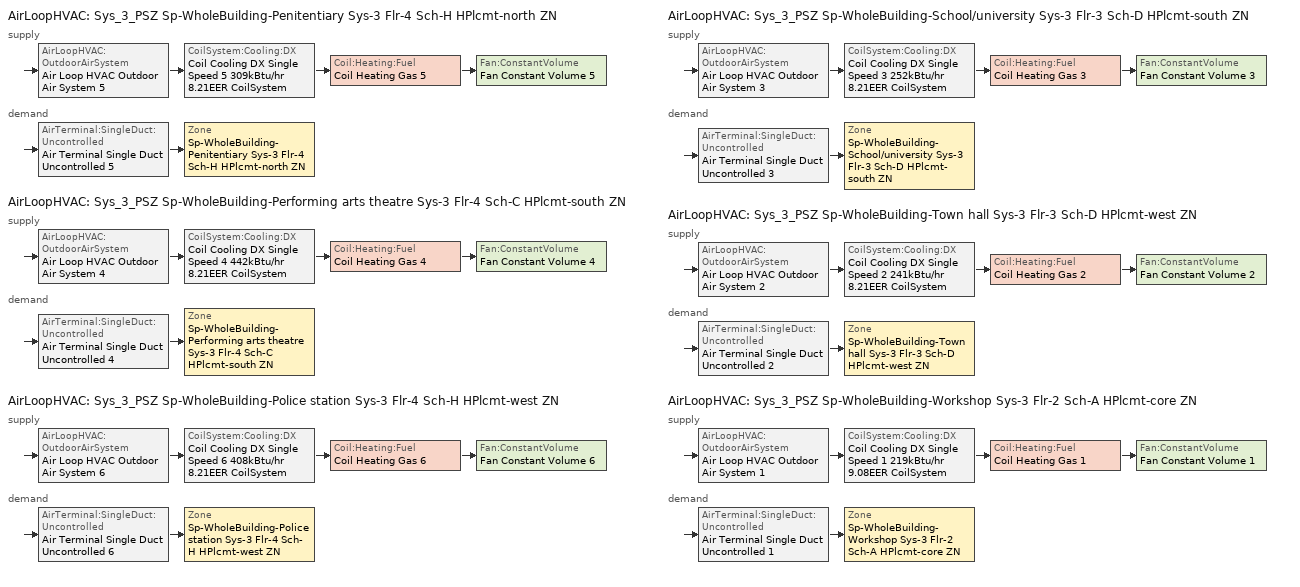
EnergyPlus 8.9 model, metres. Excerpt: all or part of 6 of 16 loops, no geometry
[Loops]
AirLoopHVAC 'Sys_3_PSZ Sp-WholeBuilding-Penitentiary Sys-3 Flr-4 Sch-H HPlcmt-north ZN'
 supply: AirLoopHVAC:OutdoorAirSystem 'Air Loop HVAC Outdoor Air System 5' > CoilSystem:Cooling:DX 'Coil Cooling DX Single Speed 5 309kBtu/hr 8.21EER CoilSystem' > Coil:Heating:Fuel 'Coil Heating Gas 5' > Fan:ConstantVolume 'Fan Constant Volume 5'
 demand: AirTerminal:SingleDuct:Uncontrolled 'Air Terminal Single Duct Uncontrolled 5' > Zone 'Sp-WholeBuilding-Penitentiary Sys-3 Flr-4 Sch-H HPlcmt-north ZN'
AirLoopHVAC 'Sys_3_PSZ Sp-WholeBuilding-Performing arts theatre Sys-3 Flr-4 Sch-C HPlcmt-south ZN'
 supply: AirLoopHVAC:OutdoorAirSystem 'Air Loop HVAC Outdoor Air System 4' > CoilSystem:Cooling:DX 'Coil Cooling DX Single Speed 4 442kBtu/hr 8.21EER CoilSystem' > Coil:Heating:Fuel 'Coil Heating Gas 4' > Fan:ConstantVolume 'Fan Constant Volume 4'
 demand: AirTerminal:SingleDuct:Uncontrolled 'Air Terminal Single Duct Uncontrolled 4' > Zone 'Sp-WholeBuilding-Performing arts theatre Sys-3 Flr-4 Sch-C HPlcmt-south ZN'
AirLoopHVAC 'Sys_3_PSZ Sp-WholeBuilding-Police station Sys-3 Flr-4 Sch-H HPlcmt-west ZN'
 supply: AirLoopHVAC:OutdoorAirSystem 'Air Loop HVAC Outdoor Air System 6' > CoilSystem:Cooling:DX 'Coil Cooling DX Single Speed 6 408kBtu/hr 8.21EER CoilSystem' > Coil:Heating:Fuel 'Coil Heating Gas 6' > Fan:ConstantVolume 'Fan Constant Volume 6'
 demand: AirTerminal:SingleDuct:Uncontrolled 'Air Terminal Single Duct Uncontrolled 6' > Zone 'Sp-WholeBuilding-Police station Sys-3 Flr-4 Sch-H HPlcmt-west ZN'
AirLoopHVAC 'Sys_3_PSZ Sp-WholeBuilding-School/university Sys-3 Flr-3 Sch-D HPlcmt-south ZN'
 supply: AirLoopHVAC:OutdoorAirSystem 'Air Loop HVAC Outdoor Air System 3' > CoilSystem:Cooling:DX 'Coil Cooling DX Single Speed 3 252kBtu/hr 8.21EER CoilSystem' > Coil:Heating:Fuel 'Coil Heating Gas 3' > Fan:ConstantVolume 'Fan Constant Volume 3'
 demand: AirTerminal:SingleDuct:Uncontrolled 'Air Terminal Single Duct Uncontrolled 3' > Zone 'Sp-WholeBuilding-School/university Sys-3 Flr-3 Sch-D HPlcmt-south ZN'
AirLoopHVAC 'Sys_3_PSZ Sp-WholeBuilding-Town hall Sys-3 Flr-3 Sch-D HPlcmt-west ZN'
 supply: AirLoopHVAC:OutdoorAirSystem 'Air Loop HVAC Outdoor Air System 2' > CoilSystem:Cooling:DX 'Coil Cooling DX Single Speed 2 241kBtu/hr 8.21EER CoilSystem' > Coil:Heating:Fuel 'Coil Heating Gas 2' > Fan:ConstantVolume 'Fan Constant Volume 2'
 demand: AirTerminal:SingleDuct:Uncontrolled 'Air Terminal Single Duct Uncontrolled 2' > Zone 'Sp-WholeBuilding-Town hall Sys-3 Flr-3 Sch-D HPlcmt-west ZN'
AirLoopHVAC 'Sys_3_PSZ Sp-WholeBuilding-Workshop Sys-3 Flr-2 Sch-A HPlcmt-core ZN'
 supply: AirLoopHVAC:OutdoorAirSystem 'Air Loop HVAC Outdoor Air System 1' > CoilSystem:Cooling:DX 'Coil Cooling DX Single Speed 1 219kBtu/hr 9.08EER CoilSystem' > Coil:Heating:Fuel 'Coil Heating Gas 1' > Fan:ConstantVolume 'Fan Constant Volume 1'
 demand: AirTerminal:SingleDuct:Uncontrolled 'Air Terminal Single Duct Uncontrolled 1' > Zone 'Sp-WholeBuilding-Workshop Sys-3 Flr-2 Sch-A HPlcmt-core ZN'
[ZoneControl:Thermostat] Control Object Type 1=ThermostatSetpoint:DualSetpoint
Name | Zone or ZoneList | Control Type Schedule | Control Name 1
Sp-WholeBuilding-Penitentiary Sys-3 Flr-4 Sch-H HPlcmt-north ZN Thermostat | Sp-WholeBuilding-Penitentiary Sys-3 Flr-4 Sch-H HPlcmt-north ZN | Sp-WholeBuilding-Penitentiary Sys-3 Flr-4 Sch-H HPlcmt-north ZN Thermostat Schedule | Penitentiary WholeBuilding Thermostat 2
Sp-WholeBuilding-Performing arts theatre Sys-3 Flr-4 Sch-C HPlcmt-south ZN Thermostat | Sp-WholeBuilding-Performing arts theatre Sys-3 Flr-4 Sch-C HPlcmt-south ZN | Sp-WholeBuilding-Performing arts theatre Sys-3 Flr-4 Sch-C HPlcmt-south ZN Thermostat Schedule | Performing arts theatre WholeBuilding Thermostat 2
Sp-WholeBuilding-Police station Sys-3 Flr-4 Sch-H HPlcmt-west ZN Thermostat | Sp-WholeBuilding-Police station Sys-3 Flr-4 Sch-H HPlcmt-west ZN | Sp-WholeBuilding-Police station Sys-3 Flr-4 Sch-H HPlcmt-west ZN Thermostat Schedule | Police station WholeBuilding Thermostat 2
Sp-WholeBuilding-School/university Sys-3 Flr-3 Sch-D HPlcmt-south ZN Thermostat | Sp-WholeBuilding-School/university Sys-3 Flr-3 Sch-D HPlcmt-south ZN | Sp-WholeBuilding-School/university Sys-3 Flr-3 Sch-D HPlcmt-south ZN Thermostat Schedule | School/university WholeBuilding Thermostat 2
Sp-WholeBuilding-Town hall Sys-3 Flr-3 Sch-D HPlcmt-west ZN Thermostat | Sp-WholeBuilding-Town hall Sys-3 Flr-3 Sch-D HPlcmt-west ZN | Sp-WholeBuilding-Town hall Sys-3 Flr-3 Sch-D HPlcmt-west ZN Thermostat Schedule | Town hall WholeBuilding Thermostat 2
Sp-WholeBuilding-Workshop Sys-3 Flr-2 Sch-A HPlcmt-core ZN Thermostat | Sp-WholeBuilding-Workshop Sys-3 Flr-2 Sch-A HPlcmt-core ZN | Sp-WholeBuilding-Workshop Sys-3 Flr-2 Sch-A HPlcmt-core ZN Thermostat Schedule | Workshop WholeBuilding Thermostat 2
[ThermostatSetpoint:DualSetpoint]
Name | Heating Setpoint Temperature Schedule | Cooling Setpoint Temperature Schedule
Penitentiary WholeBuilding Thermostat 2; Police station WholeBuilding Thermostat 2 | NECB-H-Thermostat Setpoint-Heating | NECB-H-Thermostat Setpoint-Cooling
Performing arts theatre WholeBuilding Thermostat 2 | NECB-C-Thermostat Setpoint-Heating | NECB-C-Thermostat Setpoint-Cooling
School/university WholeBuilding Thermostat 2; Town hall WholeBuilding Thermostat 2 | NECB-D-Thermostat Setpoint-Heating | NECB-D-Thermostat Setpoint-Cooling
Workshop WholeBuilding Thermostat 2 | NECB-A-Thermostat Setpoint-Heating | NECB-A-Thermostat Setpoint-Cooling
[Zone equipment]
Sp-WholeBuilding-Penitentiary Sys-3 Flr-4 Sch-H HPlcmt-north ZN: Air Terminal Single Duct Uncontrolled 5, Zone HVAC Baseboard Convective Water 5
Sp-WholeBuilding-Performing arts theatre Sys-3 Flr-4 Sch-C HPlcmt-south ZN: Air Terminal Single Duct Uncontrolled 4, Zone HVAC Baseboard Convective Water 4
Sp-WholeBuilding-Police station Sys-3 Flr-4 Sch-H HPlcmt-west ZN: Air Terminal Single Duct Uncontrolled 6, Zone HVAC Baseboard Convective Water 6
Sp-WholeBuilding-School/university Sys-3 Flr-3 Sch-D HPlcmt-south ZN: Air Terminal Single Duct Uncontrolled 3, Zone HVAC Baseboard Convective Water 3
Sp-WholeBuilding-Town hall Sys-3 Flr-3 Sch-D HPlcmt-west ZN: Air Terminal Single Duct Uncontrolled 2, Zone HVAC Baseboard Convective Water 2
Sp-WholeBuilding-Workshop Sys-3 Flr-2 Sch-A HPlcmt-core ZN: Air Terminal Single Duct Uncontrolled 1, Zone HVAC Baseboard Convective Water 1
[Sizing:Zone] Zone Cooling Design Supply Air Temperature Input Method=SupplyAirTemperature; Zone Cooling Design Supply Air Temperature {C}=13; Zone Cooling Design Supply Air Temperature Difference {deltaC}=11.11; Zone Heating Design Supply Air Temperature Input Method=SupplyAirTemperature; Zone Heating Design Supply Air Temperature {C}=43; Zone Heating Design Supply Air Temperature Difference {deltaC}=11.11; Zone Cooling Design Supply Air Humidity Ratio {kgWater/kgDryAir}=0.0085; Zone Heating Design Supply Air Humidity Ratio {kgWater/kgDryAir}=0.008; Zone Heating Sizing Factor=1.3; Zone Cooling Sizing Factor=1.1; Cooling Design Air Flow Method=DesignDay; Cooling Design Air Flow Rate {m3/s}=0; Cooling Minimum Air Flow per Zone Floor Area {m3/s-m2}=0.000762; Cooling Minimum Air Flow {m3/s}=0; Cooling Minimum Air Flow Fraction=0; Heating Design Air Flow Method=DesignDay; Heating Design Air Flow Rate {m3/s}=0; Heating Maximum Air Flow per Zone Floor Area {m3/s-m2}=0.002032; Heating Maximum Air Flow {m3/s}=0.141576; Heating Maximum Air Flow Fraction=0.3; Account for Dedicated Outdoor Air System=No
Name | Design Specification Outdoor Air Object | Design Specification Zone Air Distribution Object
Sp-WholeBuilding-Penitentiary Sys-3 Flr-4 Sch-H HPlcmt-north ZN | Penitentiary WholeBuilding Ventilation | Sp-WholeBuilding-Penitentiary Sys-3 Flr-4 Sch-H HPlcmt-north ZN Design Spec Zone Air Dist
Sp-WholeBuilding-Performing arts theatre Sys-3 Flr-4 Sch-C HPlcmt-south ZN | Performing arts theatre WholeBuilding Ventilation | Sp-WholeBuilding-Performing arts theatre Sys-3 Flr-4 Sch-C HPlcmt-south ZN Design Spec Zone Air Dist
Sp-WholeBuilding-Police station Sys-3 Flr-4 Sch-H HPlcmt-west ZN | Police station WholeBuilding Ventilation | Sp-WholeBuilding-Police station Sys-3 Flr-4 Sch-H HPlcmt-west ZN Design Spec Zone Air Dist
Sp-WholeBuilding-School/university Sys-3 Flr-3 Sch-D HPlcmt-south ZN | School/university WholeBuilding Ventilation | Sp-WholeBuilding-School/university Sys-3 Flr-3 Sch-D HPlcmt-south ZN Design Spec Zone Air Dist
Sp-WholeBuilding-Town hall Sys-3 Flr-3 Sch-D HPlcmt-west ZN | Town hall WholeBuilding Ventilation | Sp-WholeBuilding-Town hall Sys-3 Flr-3 Sch-D HPlcmt-west ZN Design Spec Zone Air Dist
Sp-WholeBuilding-Workshop Sys-3 Flr-2 Sch-A HPlcmt-core ZN | Workshop WholeBuilding Ventilation | Sp-WholeBuilding-Workshop Sys-3 Flr-2 Sch-A HPlcmt-core ZN Design Spec Zone Air Dist
[DesignSpecification:ZoneAirDistribution] Zone Air Distribution Effectiveness in Cooling Mode=1; Zone Air Distribution Effectiveness in Heating Mode=1
Sp-WholeBuilding-Penitentiary Sys-3 Flr-4 Sch-H HPlcmt-north ZN Design Spec Zone Air Dist; Sp-WholeBuilding-Performing arts theatre Sys-3 Flr-4 Sch-C HPlcmt-south ZN Design Spec Zone Air Dist; Sp-WholeBuilding-Police station Sys-3 Flr-4 Sch-H HPlcmt-west ZN Design Spec Zone Air Dist; Sp-WholeBuilding-School/university Sys-3 Flr-3 Sch-D HPlcmt-south ZN Design Spec Zone Air Dist; Sp-WholeBuilding-Town hall Sys-3 Flr-3 Sch-D HPlcmt-west ZN Design Spec Zone Air Dist; Sp-WholeBuilding-Workshop Sys-3 Flr-2 Sch-A HPlcmt-core ZN Design Spec Zone Air Dist
[Controller:MechanicalVentilation] Demand Controlled Ventilation=No; System Outdoor Air Method=ZoneSum
Name | Availability Schedule | Zone Name 1 | Design Specification Outdoor Air Object Name 1 | Design Specification Zone Air Distribution Object Name 1
Controller Mechanical Ventilation 5 | Sys_3_PSZ Sp-WholeBuilding-Penitentiary Sys-3 Flr-4 Sch-H HPlcmt-north ZN Occ Sch | Sp-WholeBuilding-Penitentiary Sys-3 Flr-4 Sch-H HPlcmt-north ZN | Penitentiary WholeBuilding Ventilation | Sp-WholeBuilding-Penitentiary Sys-3 Flr-4 Sch-H HPlcmt-north ZN Design Spec Zone Air Dist
Controller Mechanical Ventilation 4 | Sys_3_PSZ Sp-WholeBuilding-Performing arts theatre Sys-3 Flr-4 Sch-C HPlcmt-south ZN Occ Sch | Sp-WholeBuilding-Performing arts theatre Sys-3 Flr-4 Sch-C HPlcmt-south ZN | Performing arts theatre WholeBuilding Ventilation | Sp-WholeBuilding-Performing arts theatre Sys-3 Flr-4 Sch-C HPlcmt-south ZN Design Spec Zone Air Dist
Controller Mechanical Ventilation 6 | Sys_3_PSZ Sp-WholeBuilding-Police station Sys-3 Flr-4 Sch-H HPlcmt-west ZN Occ Sch | Sp-WholeBuilding-Police station Sys-3 Flr-4 Sch-H HPlcmt-west ZN | Police station WholeBuilding Ventilation | Sp-WholeBuilding-Police station Sys-3 Flr-4 Sch-H HPlcmt-west ZN Design Spec Zone Air Dist
Controller Mechanical Ventilation 3 | Sys_3_PSZ Sp-WholeBuilding-School/university Sys-3 Flr-3 Sch-D HPlcmt-south ZN Occ Sch | Sp-WholeBuilding-School/university Sys-3 Flr-3 Sch-D HPlcmt-south ZN | School/university WholeBuilding Ventilation | Sp-WholeBuilding-School/university Sys-3 Flr-3 Sch-D HPlcmt-south ZN Design Spec Zone Air Dist
Controller Mechanical Ventilation 2 | Sys_3_PSZ Sp-WholeBuilding-Town hall Sys-3 Flr-3 Sch-D HPlcmt-west ZN Occ Sch | Sp-WholeBuilding-Town hall Sys-3 Flr-3 Sch-D HPlcmt-west ZN | Town hall WholeBuilding Ventilation | Sp-WholeBuilding-Town hall Sys-3 Flr-3 Sch-D HPlcmt-west ZN Design Spec Zone Air Dist
Controller Mechanical Ventilation 1 | Sys_3_PSZ Sp-WholeBuilding-Workshop Sys-3 Flr-2 Sch-A HPlcmt-core ZN Occ Sch | Sp-WholeBuilding-Workshop Sys-3 Flr-2 Sch-A HPlcmt-core ZN | Workshop WholeBuilding Ventilation | Sp-WholeBuilding-Workshop Sys-3 Flr-2 Sch-A HPlcmt-core ZN Design Spec Zone Air Dist
[DesignSpecification:OutdoorAir] Outdoor Air Method=Sum; Outdoor Air Flow per Person {m3/s-person}=0; Outdoor Air Flow per Zone {m3/s}=0; Outdoor Air Flow Air Changes per Hour {1/hr}=0
Name | Outdoor Air Flow per Zone Floor Area {m3/s-m2}
Penitentiary WholeBuilding Ventilation | 0.000381
Performing arts theatre WholeBuilding Ventilation | 0.00059944
Police station WholeBuilding Ventilation; Town hall WholeBuilding Ventilation | 0.00040132
School/university WholeBuilding Ventilation | 0.00074676
Workshop WholeBuilding Ventilation | 0.00107188
[AirTerminal:SingleDuct:Uncontrolled] Availability Schedule=Always On Discrete; Maximum Air Flow Rate {m3/s}=AutoSize
Air Terminal Single Duct Uncontrolled 5; Air Terminal Single Duct Uncontrolled 4; Air Terminal Single Duct Uncontrolled 6; Air Terminal Single Duct Uncontrolled 3; Air Terminal Single Duct Uncontrolled 2; Air Terminal Single Duct Uncontrolled 1
[AirLoopHVAC] Design Supply Air Flow Rate {m3/s}=AutoSize
Sys_3_PSZ Sp-WholeBuilding-Penitentiary Sys-3 Flr-4 Sch-H HPlcmt-north ZN; Sys_3_PSZ Sp-WholeBuilding-Performing arts theatre Sys-3 Flr-4 Sch-C HPlcmt-south ZN; Sys_3_PSZ Sp-WholeBuilding-Police station Sys-3 Flr-4 Sch-H HPlcmt-west ZN; Sys_3_PSZ Sp-WholeBuilding-School/university Sys-3 Flr-3 Sch-D HPlcmt-south ZN; Sys_3_PSZ Sp-WholeBuilding-Town hall Sys-3 Flr-3 Sch-D HPlcmt-west ZN; Sys_3_PSZ Sp-WholeBuilding-Workshop Sys-3 Flr-2 Sch-A HPlcmt-core ZN
[Sizing:System] Type of Load to Size On=Sensible; Design Outdoor Air Flow Rate {m3/s}=Autosize; Central Heating Maximum System Air Flow Ratio=1; Preheat Design Temperature {C}=7; Preheat Design Humidity Ratio {kgWater/kgDryAir}=0.008; Precool Design Temperature {C}=13; Precool Design Humidity Ratio {kgWater/kgDryAir}=0.008; Central Cooling Design Supply Air Temperature {C}=13; Central Heating Design Supply Air Temperature {C}=43; Type of Zone Sum to Use=NonCoincident; 100% Outdoor Air in Cooling=No; 100% Outdoor Air in Heating=No; Central Cooling Design Supply Air Humidity Ratio {kgWater/kgDryAir}=0.0085; Central Heating Design Supply Air Humidity Ratio {kgWater/kgDryAir}=0.008; Cooling Supply Air Flow Rate Method=DesignDay; Cooling Supply Air Flow Rate {m3/s}=0; Cooling Supply Air Flow Rate Per Floor Area {m3/s-m2}=0.00996765; Cooling Fraction of Autosized Cooling Supply Air Flow Rate=1; Cooling Supply Air Flow Rate Per Unit Cooling Capacity {m3/s-W}=3.94755e-05; Heating Supply Air Flow Rate Method=DesignDay; Heating Supply Air Flow Rate {m3/s}=0; Heating Supply Air Flow Rate Per Floor Area {m3/s-m2}=0.00996765; Heating Fraction of Autosized Heating Supply Air Flow Rate=1; Heating Fraction of Autosized Cooling Supply Air Flow Rate=1; Heating Supply Air Flow Rate Per Unit Heating Capacity {m3/s-W}=3.15882e-05; System Outdoor Air Method=ZoneSum; Zone Maximum Outdoor Air Fraction=1; Cooling Design Capacity Method=CoolingDesignCapacity; Cooling Design Capacity {W}=Autosize; Cooling Design Capacity Per Floor Area {W/m2}=234.7; Fraction of Autosized Cooling Design Capacity=1; Heating Design Capacity Method=HeatingDesignCapacity; Heating Design Capacity {W}=Autosize; Heating Design Capacity Per Floor Area {W/m2}=157; Fraction of Autosized Heating Design Capacity=1; Central Cooling Capacity Control Method=OnOff
Sys_3_PSZ Sp-WholeBuilding-Penitentiary Sys-3 Flr-4 Sch-H HPlcmt-north ZN; Sys_3_PSZ Sp-WholeBuilding-Performing arts theatre Sys-3 Flr-4 Sch-C HPlcmt-south ZN; Sys_3_PSZ Sp-WholeBuilding-Police station Sys-3 Flr-4 Sch-H HPlcmt-west ZN; Sys_3_PSZ Sp-WholeBuilding-School/university Sys-3 Flr-3 Sch-D HPlcmt-south ZN; Sys_3_PSZ Sp-WholeBuilding-Town hall Sys-3 Flr-3 Sch-D HPlcmt-west ZN; Sys_3_PSZ Sp-WholeBuilding-Workshop Sys-3 Flr-2 Sch-A HPlcmt-core ZN
[Controller:OutdoorAir] Minimum Outdoor Air Flow Rate {m3/s}=Autosize; Maximum Outdoor Air Flow Rate {m3/s}=Autosize; Economizer Control Type=DifferentialEnthalpy; Economizer Control Action Type=ModulateFlow; Lockout Type=NoLockout; Minimum Limit Type=FixedMinimum; High Humidity Control=No; Control High Indoor Humidity Based on Outdoor Humidity Ratio=Yes
Name | Minimum Outdoor Air Schedule | Mechanical Ventilation Controller | Heat Recovery Bypass Control Type
Controller Outdoor Air 5 | Sys_3_PSZ Sp-WholeBuilding-Penitentiary Sys-3 Flr-4 Sch-H HPlcmt-north ZN Occ Sch | Controller Mechanical Ventilation 5 | BypassWhenWithinEconomizerLimits
Controller Outdoor Air 4 | Sys_3_PSZ Sp-WholeBuilding-Performing arts theatre Sys-3 Flr-4 Sch-C HPlcmt-south ZN Occ Sch | Controller Mechanical Ventilation 4 | BypassWhenWithinEconomizerLimits
Controller Outdoor Air 6 | Sys_3_PSZ Sp-WholeBuilding-Police station Sys-3 Flr-4 Sch-H HPlcmt-west ZN Occ Sch | Controller Mechanical Ventilation 6 | BypassWhenWithinEconomizerLimits
Controller Outdoor Air 3 | Sys_3_PSZ Sp-WholeBuilding-School/university Sys-3 Flr-3 Sch-D HPlcmt-south ZN Occ Sch | Controller Mechanical Ventilation 3 | BypassWhenWithinEconomizerLimits
Controller Outdoor Air 2 | Sys_3_PSZ Sp-WholeBuilding-Town hall Sys-3 Flr-3 Sch-D HPlcmt-west ZN Occ Sch | Controller Mechanical Ventilation 2 | BypassWhenWithinEconomizerLimits
Controller Outdoor Air 1 | Sys_3_PSZ Sp-WholeBuilding-Workshop Sys-3 Flr-2 Sch-A HPlcmt-core ZN Occ Sch | Controller Mechanical Ventilation 1 | BypassWhenOAFlowGreaterThanMinimum
[SetpointManager:MixedAir] Control Variable=Temperature
Node 94 OS Default SPM; Node 93 OS Default SPM; Node 92 OS Default SPM; Node 81 OS Default SPM; Node 80 OS Default SPM; Node 79 OS Default SPM; Node 107 OS Default SPM; Node 106 OS Default SPM; Node 105 OS Default SPM; Node 68 OS Default SPM; Node 67 OS Default SPM; Node 66 OS Default SPM; Node 55 OS Default SPM; Node 54 OS Default SPM; Node 53 OS Default SPM; Node 43 OS Default SPM; Node 42 OS Default SPM; Node 41 OS Default SPM
[CoilSystem:Cooling:DX] Availability Schedule=Always On Discrete
Name | Cooling Coil
Coil Cooling DX Single Speed 5 309kBtu/hr 8.21EER CoilSystem | Coil Cooling DX Single Speed 5 309kBtu/hr 8.21EER
Coil Cooling DX Single Speed 4 442kBtu/hr 8.21EER CoilSystem | Coil Cooling DX Single Speed 4 442kBtu/hr 8.21EER
Coil Cooling DX Single Speed 6 408kBtu/hr 8.21EER CoilSystem | Coil Cooling DX Single Speed 6 408kBtu/hr 8.21EER
Coil Cooling DX Single Speed 3 252kBtu/hr 8.21EER CoilSystem | Coil Cooling DX Single Speed 3 252kBtu/hr 8.21EER
Coil Cooling DX Single Speed 2 241kBtu/hr 8.21EER CoilSystem | Coil Cooling DX Single Speed 2 241kBtu/hr 8.21EER
Coil Cooling DX Single Speed 1 219kBtu/hr 9.08EER CoilSystem | Coil Cooling DX Single Speed 1 219kBtu/hr 9.08EER
[Coil:Cooling:DX:SingleSpeed] Availability Schedule=Always On Discrete; Gross Rated Total Cooling Capacity {W}=Autosize; Gross Rated Sensible Heat Ratio=Autosize; Rated Air Flow Rate {m3/s}=Autosize; Rated Evaporator Fan Power Per Volume Flow Rate {W/(m3/s)}=773.3; Total Cooling Capacity Function of Temperature Curve=DXCOOL-NECB2011-REF-CAPFT; Total Cooling Capacity Function of Flow Fraction Curve=DXCOOL-NECB2011-REF-CAPFFLOW; Energy Input Ratio Function of Temperature Curve=DXCOOL-NECB2011-REF-COOLEIRFT; Energy Input Ratio Function of Flow Fraction Curve=DXCOOL-NECB2011-REF-COOLEIRFFLOW; Part Load Fraction Correlation Curve=DXCOOL-NECB2011-REF-COOLPLFFPLR; Condenser Type=AirCooled; Evaporative Condenser Effectiveness=0; Evaporative Condenser Air Flow Rate {m3/s}=Autosize; Evaporative Condenser Pump Rated Power Consumption {W}=Autosize; Crankcase Heater Capacity {W}=0; Maximum Outdoor Dry-Bulb Temperature for Crankcase Heater Operation {C}=0; Basin Heater Capacity {W/K}=0; Basin Heater Setpoint Temperature {C}=10
Name | Gross Rated Cooling COP {W/W}
Coil Cooling DX Single Speed 5 309kBtu/hr 8.21EER | 2.97398
Coil Cooling DX Single Speed 4 442kBtu/hr 8.21EER | 3.05959
Coil Cooling DX Single Speed 6 408kBtu/hr 8.21EER | 3.03759
Coil Cooling DX Single Speed 3 252kBtu/hr 8.21EER | 2.93732
Coil Cooling DX Single Speed 2 241kBtu/hr 8.21EER | 2.93041
Coil Cooling DX Single Speed 1 219kBtu/hr 9.08EER | 3.22485
[Coil:Heating:Fuel] Availability Schedule=Always On Discrete; Fuel Type=NaturalGas; Burner Efficiency=0.81; Nominal Capacity {W}=AutoSize; Parasitic Electric Load {W}=0; Part Load Fraction Correlation Curve=FURNACE-EFFPLR-NECB2011; Parasitic Fuel Load {W}=0
Coil Heating Gas 5; Coil Heating Gas 4; Coil Heating Gas 6; Coil Heating Gas 3; Coil Heating Gas 2; Coil Heating Gas 1
[Fan:ConstantVolume] Fan Total Efficiency=0.39975; Pressure Rise {Pa}=640; Maximum Flow Rate {m3/s}=AutoSize; Motor Efficiency=0.615; Motor In Airstream Fraction=1
Name | Availability Schedule
Fan Constant Volume 5 | Sys_3_PSZ Sp-WholeBuilding-Penitentiary Sys-3 Flr-4 Sch-H HPlcmt-north ZN Occ Sch
Fan Constant Volume 4 | Sys_3_PSZ Sp-WholeBuilding-Performing arts theatre Sys-3 Flr-4 Sch-C HPlcmt-south ZN Occ Sch
Fan Constant Volume 6 | Sys_3_PSZ Sp-WholeBuilding-Police station Sys-3 Flr-4 Sch-H HPlcmt-west ZN Occ Sch
Fan Constant Volume 3 | Sys_3_PSZ Sp-WholeBuilding-School/university Sys-3 Flr-3 Sch-D HPlcmt-south ZN Occ Sch
Fan Constant Volume 2 | Sys_3_PSZ Sp-WholeBuilding-Town hall Sys-3 Flr-3 Sch-D HPlcmt-west ZN Occ Sch
Fan Constant Volume 1 | Sys_3_PSZ Sp-WholeBuilding-Workshop Sys-3 Flr-2 Sch-A HPlcmt-core ZN Occ Sch
[SetpointManager:SingleZone:Reheat] Control Variable=Temperature; Minimum Supply Air Temperature {C}=13; Maximum Supply Air Temperature {C}=43
Name | Control Zone
Setpoint Manager Single Zone Reheat 5 | Sp-WholeBuilding-Penitentiary Sys-3 Flr-4 Sch-H HPlcmt-north ZN
Setpoint Manager Single Zone Reheat 4 | Sp-WholeBuilding-Performing arts theatre Sys-3 Flr-4 Sch-C HPlcmt-south ZN
Setpoint Manager Single Zone Reheat 6 | Sp-WholeBuilding-Police station Sys-3 Flr-4 Sch-H HPlcmt-west ZN
Setpoint Manager Single Zone Reheat 3 | Sp-WholeBuilding-School/university Sys-3 Flr-3 Sch-D HPlcmt-south ZN
Setpoint Manager Single Zone Reheat 2 | Sp-WholeBuilding-Town hall Sys-3 Flr-3 Sch-D HPlcmt-west ZN
Setpoint Manager Single Zone Reheat 1 | Sp-WholeBuilding-Workshop Sys-3 Flr-2 Sch-A HPlcmt-core ZN
[HeatExchanger:AirToAir:SensibleAndLatent]
Sys_3_PSZ Sp-WholeBuilding-Workshop Sys-3 Flr-2 Sch-A HPlcmt-core ZN ERV: Availability Schedule=Always On Discrete; Nominal Supply Air Flow Rate {m3/s}=Autosize; Sensible Effectiveness at 100% Heating Air Flow=0.5; Latent Effectiveness at 100% Heating Air Flow=0.5; Sensible Effectiveness at 75% Heating Air Flow=0.5; Latent Effectiveness at 75% Heating Air Flow=0.5; Sensible Effectiveness at 100% Cooling Air Flow=0.5; Latent Effectiveness at 100% Cooling Air Flow=0.5; Sensible Effectiveness at 75% Cooling Air Flow=0.5; Latent Effectiveness at 75% Cooling Air Flow=0.5; Nominal Electric Power {W}=1972.68; Supply Air Outlet Temperature Control=Yes; Heat Exchanger Type=Rotary; Frost Control Type=ExhaustOnly; Threshold Temperature {C}=-23.3; Initial Defrost Time Fraction=0.167; Rate of Defrost Time Fraction Increase {1/K}=1.44; Economizer Lockout=Yes
[SetpointManager:OutdoorAirPretreat]
Setpoint Manager Outdoor Air Pretreat 1: Control Variable=Temperature; Minimum Setpoint Temperature {C}=-99; Maximum Setpoint Temperature {C}=99; Minimum Setpoint Humidity Ratio {kgWater/kgDryAir}=1e-05; Maximum Setpoint Humidity Ratio {kgWater/kgDryAir}=1
[Schedule:Compact]
Sp-WholeBuilding-Penitentiary Sys-3 Flr-4 Sch-H HPlcmt-north ZN Thermostat Schedule; Sp-WholeBuilding-Performing arts theatre Sys-3 Flr-4 Sch-C HPlcmt-south ZN Thermostat Schedule; Sp-WholeBuilding-Police station Sys-3 Flr-4 Sch-H HPlcmt-west ZN Thermostat Schedule; Sp-WholeBuilding-School/university Sys-3 Flr-3 Sch-D HPlcmt-south ZN Thermostat Schedule; Sp-WholeBuilding-Town hall Sys-3 Flr-3 Sch-D HPlcmt-west ZN Thermostat Schedule; Sp-WholeBuilding-Workshop Sys-3 Flr-2 Sch-A HPlcmt-core ZN Thermostat Schedule: Through: 12/31, For: AllDays, Until: 24:00, 4
[Schedule:Day:Interval]
NECB-A-Thermostat Setpoint-Heating Sun|Hol Day; NECB-A-Thermostat Setpoint-Heating Sat Day; NECB-D-Thermostat Setpoint-Heating Sun|Hol Day; NECB-D-Thermostat Setpoint-Heating Sat Day: No, 24:00, 18
NECB-A-Thermostat Setpoint-Heating Default|Wkdy Day; NECB-A-Thermostat Setpoint-Heating Default: No, 06:00, 18, 07:00, 20, 21:00, 22, 24:00, 18
NECB-A-Thermostat Setpoint-Cooling Sun|Hol Day; NECB-A-Thermostat Setpoint-Cooling Sat Day; NECB-D-Thermostat Setpoint-Cooling Sun|Hol Day; NECB-D-Thermostat Setpoint-Cooling Sat Day: No, 24:00, 35
NECB-A-Thermostat Setpoint-Cooling Default|Wkdy Day; NECB-A-Thermostat Setpoint-Cooling Default: No, 06:00, 35, 21:00, 24, 24:00, 35
NECB-C-Thermostat Setpoint-Heating Sun|Hol Day: No, 09:00, 18, 10:00, 20, 19:00, 22, 24:00, 18
NECB-C-Thermostat Setpoint-Heating Default|Wkdy Day; NECB-C-Thermostat Setpoint-Heating Sat Day; NECB-C-Thermostat Setpoint-Heating Default: No, 07:00, 18, 08:00, 20, 21:00, 22, 24:00, 18
NECB-C-Thermostat Setpoint-Cooling Sun|Hol Day: No, 07:00, 35, 19:00, 24, 24:00, 35
NECB-C-Thermostat Setpoint-Cooling Default|Wkdy Day; NECB-C-Thermostat Setpoint-Cooling Sat Day; NECB-C-Thermostat Setpoint-Cooling Default: No, 07:00, 35, 21:00, 24, 24:00, 35
NECB-D-Thermostat Setpoint-Heating Default|Wkdy Day; NECB-D-Thermostat Setpoint-Heating Default: No, 07:00, 18, 08:00, 20, 23:00, 22, 24:00, 18
NECB-D-Thermostat Setpoint-Cooling Default|Wkdy Day; NECB-D-Thermostat Setpoint-Cooling Default: No, 07:00, 35, 23:00, 24, 24:00, 35
NECB-H-Thermostat Setpoint-Heating Sun|Hol Day; NECB-H-Thermostat Setpoint-Heating Default|Wkdy Day; NECB-H-Thermostat Setpoint-Heating Sat Day; NECB-H-Thermostat Setpoint-Heating Default: No, 01:00, 22, 07:00, 18, 08:00, 20, 24:00, 22
NECB-H-Thermostat Setpoint-Cooling Sun|Hol Day; NECB-H-Thermostat Setpoint-Cooling Default|Wkdy Day; NECB-H-Thermostat Setpoint-Cooling Sat Day; NECB-H-Thermostat Setpoint-Cooling Default: No, 24:00, 24
Sys_3_PSZ Sp-WholeBuilding-Penitentiary Sys-3 Flr-4 Sch-H HPlcmt-north ZN Occ Sch Sunday; Sys_3_PSZ Sp-WholeBuilding-Penitentiary Sys-3 Flr-4 Sch-H HPlcmt-north ZN Occ Sch Monday; Sys_3_PSZ Sp-WholeBuilding-Penitentiary Sys-3 Flr-4 Sch-H HPlcmt-north ZN Occ Sch Tuesday; Sys_3_PSZ Sp-WholeBuilding-Penitentiary Sys-3 Flr-4 Sch-H HPlcmt-north ZN Occ Sch Wednesday; Sys_3_PSZ Sp-WholeBuilding-Penitentiary Sys-3 Flr-4 Sch-H HPlcmt-north ZN Occ Sch Thursday; Sys_3_PSZ Sp-WholeBuilding-Penitentiary Sys-3 Flr-4 Sch-H HPlcmt-north ZN Occ Sch Friday; Sys_3_PSZ Sp-WholeBuilding-Penitentiary Sys-3 Flr-4 Sch-H HPlcmt-north ZN Occ Sch Saturday; Sys_3_PSZ Sp-WholeBuilding-Penitentiary Sys-3 Flr-4 Sch-H HPlcmt-north ZN Occ Sch Default; Sys_3_PSZ Sp-WholeBuilding-Penitentiary Sys-3 Flr-4 Sch-H HPlcmt-north ZN Occ Sch Summer Design Day; Sys_3_PSZ Sp-WholeBuilding-Penitentiary Sys-3 Flr-4 Sch-H HPlcmt-north ZN Occ Sch Winter Design Day; Sys_3_PSZ Sp-WholeBuilding-Performing arts theatre Sys-3 Flr-4 Sch-C HPlcmt-south ZN Occ Sch Default; Sys_3_PSZ Sp-WholeBuilding-Performing arts theatre Sys-3 Flr-4 Sch-C HPlcmt-south ZN Occ Sch Summer Design Day; Sys_3_PSZ Sp-WholeBuilding-Performing arts theatre Sys-3 Flr-4 Sch-C HPlcmt-south ZN Occ Sch Winter Design Day; Sys_3_PSZ Sp-WholeBuilding-Police station Sys-3 Flr-4 Sch-H HPlcmt-west ZN Occ Sch Sunday; Sys_3_PSZ Sp-WholeBuilding-Police station Sys-3 Flr-4 Sch-H HPlcmt-west ZN Occ Sch Monday; Sys_3_PSZ Sp-WholeBuilding-Police station Sys-3 Flr-4 Sch-H HPlcmt-west ZN Occ Sch Tuesday; Sys_3_PSZ Sp-WholeBuilding-Police station Sys-3 Flr-4 Sch-H HPlcmt-west ZN Occ Sch Wednesday; Sys_3_PSZ Sp-WholeBuilding-Police station Sys-3 Flr-4 Sch-H HPlcmt-west ZN Occ Sch Thursday; Sys_3_PSZ Sp-WholeBuilding-Police station Sys-3 Flr-4 Sch-H HPlcmt-west ZN Occ Sch Friday; Sys_3_PSZ Sp-WholeBuilding-Police station Sys-3 Flr-4 Sch-H HPlcmt-west ZN Occ Sch Saturday; Sys_3_PSZ Sp-WholeBuilding-Police station Sys-3 Flr-4 Sch-H HPlcmt-west ZN Occ Sch Default; Sys_3_PSZ Sp-WholeBuilding-Police station Sys-3 Flr-4 Sch-H HPlcmt-west ZN Occ Sch Summer Design Day; Sys_3_PSZ Sp-WholeBuilding-Police station Sys-3 Flr-4 Sch-H HPlcmt-west ZN Occ Sch Winter Design Day; Sys_3_PSZ Sp-WholeBuilding-School/university Sys-3 Flr-3 Sch-D HPlcmt-south ZN Occ Sch Default; Sys_3_PSZ Sp-WholeBuilding-School/university Sys-3 Flr-3 Sch-D HPlcmt-south ZN Occ Sch Summer Design Day; Sys_3_PSZ Sp-WholeBuilding-School/university Sys-3 Flr-3 Sch-D HPlcmt-south ZN Occ Sch Winter Design Day; Sys_3_PSZ Sp-WholeBuilding-Town hall Sys-3 Flr-3 Sch-D HPlcmt-west ZN Occ Sch Default; Sys_3_PSZ Sp-WholeBuilding-Town hall Sys-3 Flr-3 Sch-D HPlcmt-west ZN Occ Sch Summer Design Day; Sys_3_PSZ Sp-WholeBuilding-Town hall Sys-3 Flr-3 Sch-D HPlcmt-west ZN Occ Sch Winter Design Day; Sys_3_PSZ Sp-WholeBuilding-Workshop Sys-3 Flr-2 Sch-A HPlcmt-core ZN Occ Sch Default; Sys_3_PSZ Sp-WholeBuilding-Workshop Sys-3 Flr-2 Sch-A HPlcmt-core ZN Occ Sch Summer Design Day; Sys_3_PSZ Sp-WholeBuilding-Workshop Sys-3 Flr-2 Sch-A HPlcmt-core ZN Occ Sch Winter Design Day: No, 24:00, 1
Sys_3_PSZ Sp-WholeBuilding-Performing arts theatre Sys-3 Flr-4 Sch-C HPlcmt-south ZN Occ Sch Sunday: No, 09:00, 0, 19:00, 1, 24:00, 0
Sys_3_PSZ Sp-WholeBuilding-Performing arts theatre Sys-3 Flr-4 Sch-C HPlcmt-south ZN Occ Sch Monday; Sys_3_PSZ Sp-WholeBuilding-Performing arts theatre Sys-3 Flr-4 Sch-C HPlcmt-south ZN Occ Sch Tuesday; Sys_3_PSZ Sp-WholeBuilding-Performing arts theatre Sys-3 Flr-4 Sch-C HPlcmt-south ZN Occ Sch Wednesday; Sys_3_PSZ Sp-WholeBuilding-Performing arts theatre Sys-3 Flr-4 Sch-C HPlcmt-south ZN Occ Sch Thursday; Sys_3_PSZ Sp-WholeBuilding-Performing arts theatre Sys-3 Flr-4 Sch-C HPlcmt-south ZN Occ Sch Friday; Sys_3_PSZ Sp-WholeBuilding-Performing arts theatre Sys-3 Flr-4 Sch-C HPlcmt-south ZN Occ Sch Saturday: No, 09:00, 0, 21:00, 1, 24:00, 0
Sys_3_PSZ Sp-WholeBuilding-School/university Sys-3 Flr-3 Sch-D HPlcmt-south ZN Occ Sch Sunday; Sys_3_PSZ Sp-WholeBuilding-School/university Sys-3 Flr-3 Sch-D HPlcmt-south ZN Occ Sch Saturday; Sys_3_PSZ Sp-WholeBuilding-Town hall Sys-3 Flr-3 Sch-D HPlcmt-west ZN Occ Sch Sunday; Sys_3_PSZ Sp-WholeBuilding-Town hall Sys-3 Flr-3 Sch-D HPlcmt-west ZN Occ Sch Saturday; Sys_3_PSZ Sp-WholeBuilding-Workshop Sys-3 Flr-2 Sch-A HPlcmt-core ZN Occ Sch Sunday; Sys_3_PSZ Sp-WholeBuilding-Workshop Sys-3 Flr-2 Sch-A HPlcmt-core ZN Occ Sch Saturday: No, 24:00, 0
Sys_3_PSZ Sp-WholeBuilding-School/university Sys-3 Flr-3 Sch-D HPlcmt-south ZN Occ Sch Monday; Sys_3_PSZ Sp-WholeBuilding-School/university Sys-3 Flr-3 Sch-D HPlcmt-south ZN Occ Sch Tuesday; Sys_3_PSZ Sp-WholeBuilding-School/university Sys-3 Flr-3 Sch-D HPlcmt-south ZN Occ Sch Wednesday; Sys_3_PSZ Sp-WholeBuilding-School/university Sys-3 Flr-3 Sch-D HPlcmt-south ZN Occ Sch Thursday; Sys_3_PSZ Sp-WholeBuilding-School/university Sys-3 Flr-3 Sch-D HPlcmt-south ZN Occ Sch Friday; Sys_3_PSZ Sp-WholeBuilding-Town hall Sys-3 Flr-3 Sch-D HPlcmt-west ZN Occ Sch Monday; Sys_3_PSZ Sp-WholeBuilding-Town hall Sys-3 Flr-3 Sch-D HPlcmt-west ZN Occ Sch Tuesday; Sys_3_PSZ Sp-WholeBuilding-Town hall Sys-3 Flr-3 Sch-D HPlcmt-west ZN Occ Sch Wednesday; Sys_3_PSZ Sp-WholeBuilding-Town hall Sys-3 Flr-3 Sch-D HPlcmt-west ZN Occ Sch Thursday; Sys_3_PSZ Sp-WholeBuilding-Town hall Sys-3 Flr-3 Sch-D HPlcmt-west ZN Occ Sch Friday: No, 09:00, 0, 18:00, 1, 19:00, 0, 22:00, 1, 24:00, 0
Sys_3_PSZ Sp-WholeBuilding-Workshop Sys-3 Flr-2 Sch-A HPlcmt-core ZN Occ Sch Monday; Sys_3_PSZ Sp-WholeBuilding-Workshop Sys-3 Flr-2 Sch-A HPlcmt-core ZN Occ Sch Tuesday; Sys_3_PSZ Sp-WholeBuilding-Workshop Sys-3 Flr-2 Sch-A HPlcmt-core ZN Occ Sch Wednesday; Sys_3_PSZ Sp-WholeBuilding-Workshop Sys-3 Flr-2 Sch-A HPlcmt-core ZN Occ Sch Thursday; Sys_3_PSZ Sp-WholeBuilding-Workshop Sys-3 Flr-2 Sch-A HPlcmt-core ZN Occ Sch Friday: No, 08:00, 0, 19:00, 1, 24:00, 0
[Schedule:Week:Daily]
NECB-A-Thermostat Setpoint-Heating Week Rule - Jan1-Dec31: NECB-A-Thermostat Setpoint-Heating Sun|Hol Day, NECB-A-Thermostat Setpoint-Heating Default|Wkdy Day, NECB-A-Thermostat Setpoint-Heating Default|Wkdy Day, NECB-A-Thermostat Setpoint-Heating Default|Wkdy Day, NECB-A-Thermostat Setpoint-Heating Default|Wkdy Day, NECB-A-Thermostat Setpoint-Heating Default|Wkdy Day, NECB-A-Thermostat Setpoint-Heating Sat Day, NECB-A-Thermostat Setpoint-Heating Default, NECB-A-Thermostat Setpoint-Heating Default, NECB-A-Thermostat Setpoint-Heating Default, NECB-A-Thermostat Setpoint-Heating Default, NECB-A-Thermostat Setpoint-Heating Default
NECB-A-Thermostat Setpoint-Cooling Week Rule - Jan1-Dec31: NECB-A-Thermostat Setpoint-Cooling Sun|Hol Day, NECB-A-Thermostat Setpoint-Cooling Default|Wkdy Day, NECB-A-Thermostat Setpoint-Cooling Default|Wkdy Day, NECB-A-Thermostat Setpoint-Cooling Default|Wkdy Day, NECB-A-Thermostat Setpoint-Cooling Default|Wkdy Day, NECB-A-Thermostat Setpoint-Cooling Default|Wkdy Day, NECB-A-Thermostat Setpoint-Cooling Sat Day, NECB-A-Thermostat Setpoint-Cooling Default, NECB-A-Thermostat Setpoint-Cooling Default, NECB-A-Thermostat Setpoint-Cooling Default, NECB-A-Thermostat Setpoint-Cooling Default, NECB-A-Thermostat Setpoint-Cooling Default
NECB-C-Thermostat Setpoint-Heating Week Rule - Jan1-Dec31: NECB-C-Thermostat Setpoint-Heating Sun|Hol Day, NECB-C-Thermostat Setpoint-Heating Default|Wkdy Day, NECB-C-Thermostat Setpoint-Heating Default|Wkdy Day, NECB-C-Thermostat Setpoint-Heating Default|Wkdy Day, NECB-C-Thermostat Setpoint-Heating Default|Wkdy Day, NECB-C-Thermostat Setpoint-Heating Default|Wkdy Day, NECB-C-Thermostat Setpoint-Heating Sat Day, NECB-C-Thermostat Setpoint-Heating Default, NECB-C-Thermostat Setpoint-Heating Default, NECB-C-Thermostat Setpoint-Heating Default, NECB-C-Thermostat Setpoint-Heating Default, NECB-C-Thermostat Setpoint-Heating Default
NECB-C-Thermostat Setpoint-Cooling Week Rule - Jan1-Dec31: NECB-C-Thermostat Setpoint-Cooling Sun|Hol Day, NECB-C-Thermostat Setpoint-Cooling Default|Wkdy Day, NECB-C-Thermostat Setpoint-Cooling Default|Wkdy Day, NECB-C-Thermostat Setpoint-Cooling Default|Wkdy Day, NECB-C-Thermostat Setpoint-Cooling Default|Wkdy Day, NECB-C-Thermostat Setpoint-Cooling Default|Wkdy Day, NECB-C-Thermostat Setpoint-Cooling Sat Day, NECB-C-Thermostat Setpoint-Cooling Default, NECB-C-Thermostat Setpoint-Cooling Default, NECB-C-Thermostat Setpoint-Cooling Default, NECB-C-Thermostat Setpoint-Cooling Default, NECB-C-Thermostat Setpoint-Cooling Default
NECB-D-Thermostat Setpoint-Heating Week Rule - Jan1-Dec31: NECB-D-Thermostat Setpoint-Heating Sun|Hol Day, NECB-D-Thermostat Setpoint-Heating Default|Wkdy Day, NECB-D-Thermostat Setpoint-Heating Default|Wkdy Day, NECB-D-Thermostat Setpoint-Heating Default|Wkdy Day, NECB-D-Thermostat Setpoint-Heating Default|Wkdy Day, NECB-D-Thermostat Setpoint-Heating Default|Wkdy Day, NECB-D-Thermostat Setpoint-Heating Sat Day, NECB-D-Thermostat Setpoint-Heating Default, NECB-D-Thermostat Setpoint-Heating Default, NECB-D-Thermostat Setpoint-Heating Default, NECB-D-Thermostat Setpoint-Heating Default, NECB-D-Thermostat Setpoint-Heating Default
NECB-D-Thermostat Setpoint-Cooling Week Rule - Jan1-Dec31: NECB-D-Thermostat Setpoint-Cooling Sun|Hol Day, NECB-D-Thermostat Setpoint-Cooling Default|Wkdy Day, NECB-D-Thermostat Setpoint-Cooling Default|Wkdy Day, NECB-D-Thermostat Setpoint-Cooling Default|Wkdy Day, NECB-D-Thermostat Setpoint-Cooling Default|Wkdy Day, NECB-D-Thermostat Setpoint-Cooling Default|Wkdy Day, NECB-D-Thermostat Setpoint-Cooling Sat Day, NECB-D-Thermostat Setpoint-Cooling Default, NECB-D-Thermostat Setpoint-Cooling Default, NECB-D-Thermostat Setpoint-Cooling Default, NECB-D-Thermostat Setpoint-Cooling Default, NECB-D-Thermostat Setpoint-Cooling Default
NECB-H-Thermostat Setpoint-Heating Week Rule - Jan1-Dec31: NECB-H-Thermostat Setpoint-Heating Sun|Hol Day, NECB-H-Thermostat Setpoint-Heating Default|Wkdy Day, NECB-H-Thermostat Setpoint-Heating Default|Wkdy Day, NECB-H-Thermostat Setpoint-Heating Default|Wkdy Day, NECB-H-Thermostat Setpoint-Heating Default|Wkdy Day, NECB-H-Thermostat Setpoint-Heating Default|Wkdy Day, NECB-H-Thermostat Setpoint-Heating Sat Day, NECB-H-Thermostat Setpoint-Heating Default, NECB-H-Thermostat Setpoint-Heating Default, NECB-H-Thermostat Setpoint-Heating Default, NECB-H-Thermostat Setpoint-Heating Default, NECB-H-Thermostat Setpoint-Heating Default
NECB-H-Thermostat Setpoint-Cooling Week Rule - Jan1-Dec31: NECB-H-Thermostat Setpoint-Cooling Sun|Hol Day, NECB-H-Thermostat Setpoint-Cooling Default|Wkdy Day, NECB-H-Thermostat Setpoint-Cooling Default|Wkdy Day, NECB-H-Thermostat Setpoint-Cooling Default|Wkdy Day, NECB-H-Thermostat Setpoint-Cooling Default|Wkdy Day, NECB-H-Thermostat Setpoint-Cooling Default|Wkdy Day, NECB-H-Thermostat Setpoint-Cooling Sat Day, NECB-H-Thermostat Setpoint-Cooling Default, NECB-H-Thermostat Setpoint-Cooling Default, NECB-H-Thermostat Setpoint-Cooling Default, NECB-H-Thermostat Setpoint-Cooling Default, NECB-H-Thermostat Setpoint-Cooling Default
Sys_3_PSZ Sp-WholeBuilding-Penitentiary Sys-3 Flr-4 Sch-H HPlcmt-north ZN Occ Sch Week Rule - Jan1-Dec31: Sys_3_PSZ Sp-WholeBuilding-Penitentiary Sys-3 Flr-4 Sch-H HPlcmt-north ZN Occ Sch Sunday, Sys_3_PSZ Sp-WholeBuilding-Penitentiary Sys-3 Flr-4 Sch-H HPlcmt-north ZN Occ Sch Monday, Sys_3_PSZ Sp-WholeBuilding-Penitentiary Sys-3 Flr-4 Sch-H HPlcmt-north ZN Occ Sch Tuesday, Sys_3_PSZ Sp-WholeBuilding-Penitentiary Sys-3 Flr-4 Sch-H HPlcmt-north ZN Occ Sch Wednesday, Sys_3_PSZ Sp-WholeBuilding-Penitentiary Sys-3 Flr-4 Sch-H HPlcmt-north ZN Occ Sch Thursday, Sys_3_PSZ Sp-WholeBuilding-Penitentiary Sys-3 Flr-4 Sch-H HPlcmt-north ZN Occ Sch Friday, Sys_3_PSZ Sp-WholeBuilding-Penitentiary Sys-3 Flr-4 Sch-H HPlcmt-north ZN Occ Sch Saturday, Sys_3_PSZ Sp-WholeBuilding-Penitentiary Sys-3 Flr-4 Sch-H HPlcmt-north ZN Occ Sch Default, Sys_3_PSZ Sp-WholeBuilding-Penitentiary Sys-3 Flr-4 Sch-H HPlcmt-north ZN Occ Sch Summer Design Day, Sys_3_PSZ Sp-WholeBuilding-Penitentiary Sys-3 Flr-4 Sch-H HPlcmt-north ZN Occ Sch Winter Design Day, Sys_3_PSZ Sp-WholeBuilding-Penitentiary Sys-3 Flr-4 Sch-H HPlcmt-north ZN Occ Sch Default, Sys_3_PSZ Sp-WholeBuilding-Penitentiary Sys-3 Flr-4 Sch-H HPlcmt-north ZN Occ Sch Default
Sys_3_PSZ Sp-WholeBuilding-Performing arts theatre Sys-3 Flr-4 Sch-C HPlcmt-south ZN Occ Sch Week Rule - Jan1-Dec31: Sys_3_PSZ Sp-WholeBuilding-Performing arts theatre Sys-3 Flr-4 Sch-C HPlcmt-south ZN Occ Sch Sunday, Sys_3_PSZ Sp-WholeBuilding-Performing arts theatre Sys-3 Flr-4 Sch-C HPlcmt-south ZN Occ Sch Monday, Sys_3_PSZ Sp-WholeBuilding-Performing arts theatre Sys-3 Flr-4 Sch-C HPlcmt-south ZN Occ Sch Tuesday, Sys_3_PSZ Sp-WholeBuilding-Performing arts theatre Sys-3 Flr-4 Sch-C HPlcmt-south ZN Occ Sch Wednesday, Sys_3_PSZ Sp-WholeBuilding-Performing arts theatre Sys-3 Flr-4 Sch-C HPlcmt-south ZN Occ Sch Thursday, Sys_3_PSZ Sp-WholeBuilding-Performing arts theatre Sys-3 Flr-4 Sch-C HPlcmt-south ZN Occ Sch Friday, Sys_3_PSZ Sp-WholeBuilding-Performing arts theatre Sys-3 Flr-4 Sch-C HPlcmt-south ZN Occ Sch Saturday, Sys_3_PSZ Sp-WholeBuilding-Performing arts theatre Sys-3 Flr-4 Sch-C HPlcmt-south ZN Occ Sch Default, Sys_3_PSZ Sp-WholeBuilding-Performing arts theatre Sys-3 Flr-4 Sch-C HPlcmt-south ZN Occ Sch Summer Design Day, Sys_3_PSZ Sp-WholeBuilding-Performing arts theatre Sys-3 Flr-4 Sch-C HPlcmt-south ZN Occ Sch Winter Design Day, Sys_3_PSZ Sp-WholeBuilding-Performing arts theatre Sys-3 Flr-4 Sch-C HPlcmt-south ZN Occ Sch Default, Sys_3_PSZ Sp-WholeBuilding-Performing arts theatre Sys-3 Flr-4 Sch-C HPlcmt-south ZN Occ Sch Default
Sys_3_PSZ Sp-WholeBuilding-Police station Sys-3 Flr-4 Sch-H HPlcmt-west ZN Occ Sch Week Rule - Jan1-Dec31: Sys_3_PSZ Sp-WholeBuilding-Police station Sys-3 Flr-4 Sch-H HPlcmt-west ZN Occ Sch Sunday, Sys_3_PSZ Sp-WholeBuilding-Police station Sys-3 Flr-4 Sch-H HPlcmt-west ZN Occ Sch Monday, Sys_3_PSZ Sp-WholeBuilding-Police station Sys-3 Flr-4 Sch-H HPlcmt-west ZN Occ Sch Tuesday, Sys_3_PSZ Sp-WholeBuilding-Police station Sys-3 Flr-4 Sch-H HPlcmt-west ZN Occ Sch Wednesday, Sys_3_PSZ Sp-WholeBuilding-Police station Sys-3 Flr-4 Sch-H HPlcmt-west ZN Occ Sch Thursday, Sys_3_PSZ Sp-WholeBuilding-Police station Sys-3 Flr-4 Sch-H HPlcmt-west ZN Occ Sch Friday, Sys_3_PSZ Sp-WholeBuilding-Police station Sys-3 Flr-4 Sch-H HPlcmt-west ZN Occ Sch Saturday, Sys_3_PSZ Sp-WholeBuilding-Police station Sys-3 Flr-4 Sch-H HPlcmt-west ZN Occ Sch Default, Sys_3_PSZ Sp-WholeBuilding-Police station Sys-3 Flr-4 Sch-H HPlcmt-west ZN Occ Sch Summer Design Day, Sys_3_PSZ Sp-WholeBuilding-Police station Sys-3 Flr-4 Sch-H HPlcmt-west ZN Occ Sch Winter Design Day, Sys_3_PSZ Sp-WholeBuilding-Police station Sys-3 Flr-4 Sch-H HPlcmt-west ZN Occ Sch Default, Sys_3_PSZ Sp-WholeBuilding-Police station Sys-3 Flr-4 Sch-H HPlcmt-west ZN Occ Sch Default
Sys_3_PSZ Sp-WholeBuilding-School/university Sys-3 Flr-3 Sch-D HPlcmt-south ZN Occ Sch Week Rule - Jan1-Dec31: Sys_3_PSZ Sp-WholeBuilding-School/university Sys-3 Flr-3 Sch-D HPlcmt-south ZN Occ Sch Sunday, Sys_3_PSZ Sp-WholeBuilding-School/university Sys-3 Flr-3 Sch-D HPlcmt-south ZN Occ Sch Monday, Sys_3_PSZ Sp-WholeBuilding-School/university Sys-3 Flr-3 Sch-D HPlcmt-south ZN Occ Sch Tuesday, Sys_3_PSZ Sp-WholeBuilding-School/university Sys-3 Flr-3 Sch-D HPlcmt-south ZN Occ Sch Wednesday, Sys_3_PSZ Sp-WholeBuilding-School/university Sys-3 Flr-3 Sch-D HPlcmt-south ZN Occ Sch Thursday, Sys_3_PSZ Sp-WholeBuilding-School/university Sys-3 Flr-3 Sch-D HPlcmt-south ZN Occ Sch Friday, Sys_3_PSZ Sp-WholeBuilding-School/university Sys-3 Flr-3 Sch-D HPlcmt-south ZN Occ Sch Saturday, Sys_3_PSZ Sp-WholeBuilding-School/university Sys-3 Flr-3 Sch-D HPlcmt-south ZN Occ Sch Default, Sys_3_PSZ Sp-WholeBuilding-School/university Sys-3 Flr-3 Sch-D HPlcmt-south ZN Occ Sch Summer Design Day, Sys_3_PSZ Sp-WholeBuilding-School/university Sys-3 Flr-3 Sch-D HPlcmt-south ZN Occ Sch Winter Design Day, Sys_3_PSZ Sp-WholeBuilding-School/university Sys-3 Flr-3 Sch-D HPlcmt-south ZN Occ Sch Default, Sys_3_PSZ Sp-WholeBuilding-School/university Sys-3 Flr-3 Sch-D HPlcmt-south ZN Occ Sch Default
Sys_3_PSZ Sp-WholeBuilding-Town hall Sys-3 Flr-3 Sch-D HPlcmt-west ZN Occ Sch Week Rule - Jan1-Dec31: Sys_3_PSZ Sp-WholeBuilding-Town hall Sys-3 Flr-3 Sch-D HPlcmt-west ZN Occ Sch Sunday, Sys_3_PSZ Sp-WholeBuilding-Town hall Sys-3 Flr-3 Sch-D HPlcmt-west ZN Occ Sch Monday, Sys_3_PSZ Sp-WholeBuilding-Town hall Sys-3 Flr-3 Sch-D HPlcmt-west ZN Occ Sch Tuesday, Sys_3_PSZ Sp-WholeBuilding-Town hall Sys-3 Flr-3 Sch-D HPlcmt-west ZN Occ Sch Wednesday, Sys_3_PSZ Sp-WholeBuilding-Town hall Sys-3 Flr-3 Sch-D HPlcmt-west ZN Occ Sch Thursday, Sys_3_PSZ Sp-WholeBuilding-Town hall Sys-3 Flr-3 Sch-D HPlcmt-west ZN Occ Sch Friday, Sys_3_PSZ Sp-WholeBuilding-Town hall Sys-3 Flr-3 Sch-D HPlcmt-west ZN Occ Sch Saturday, Sys_3_PSZ Sp-WholeBuilding-Town hall Sys-3 Flr-3 Sch-D HPlcmt-west ZN Occ Sch Default, Sys_3_PSZ Sp-WholeBuilding-Town hall Sys-3 Flr-3 Sch-D HPlcmt-west ZN Occ Sch Summer Design Day, Sys_3_PSZ Sp-WholeBuilding-Town hall Sys-3 Flr-3 Sch-D HPlcmt-west ZN Occ Sch Winter Design Day, Sys_3_PSZ Sp-WholeBuilding-Town hall Sys-3 Flr-3 Sch-D HPlcmt-west ZN Occ Sch Default, Sys_3_PSZ Sp-WholeBuilding-Town hall Sys-3 Flr-3 Sch-D HPlcmt-west ZN Occ Sch Default
Sys_3_PSZ Sp-WholeBuilding-Workshop Sys-3 Flr-2 Sch-A HPlcmt-core ZN Occ Sch Week Rule - Jan1-Dec31: Sys_3_PSZ Sp-WholeBuilding-Workshop Sys-3 Flr-2 Sch-A HPlcmt-core ZN Occ Sch Sunday, Sys_3_PSZ Sp-WholeBuilding-Workshop Sys-3 Flr-2 Sch-A HPlcmt-core ZN Occ Sch Monday, Sys_3_PSZ Sp-WholeBuilding-Workshop Sys-3 Flr-2 Sch-A HPlcmt-core ZN Occ Sch Tuesday, Sys_3_PSZ Sp-WholeBuilding-Workshop Sys-3 Flr-2 Sch-A HPlcmt-core ZN Occ Sch Wednesday, Sys_3_PSZ Sp-WholeBuilding-Workshop Sys-3 Flr-2 Sch-A HPlcmt-core ZN Occ Sch Thursday, Sys_3_PSZ Sp-WholeBuilding-Workshop Sys-3 Flr-2 Sch-A HPlcmt-core ZN Occ Sch Friday, Sys_3_PSZ Sp-WholeBuilding-Workshop Sys-3 Flr-2 Sch-A HPlcmt-core ZN Occ Sch Saturday, Sys_3_PSZ Sp-WholeBuilding-Workshop Sys-3 Flr-2 Sch-A HPlcmt-core ZN Occ Sch Default, Sys_3_PSZ Sp-WholeBuilding-Workshop Sys-3 Flr-2 Sch-A HPlcmt-core ZN Occ Sch Summer Design Day, Sys_3_PSZ Sp-WholeBuilding-Workshop Sys-3 Flr-2 Sch-A HPlcmt-core ZN Occ Sch Winter Design Day, Sys_3_PSZ Sp-WholeBuilding-Workshop Sys-3 Flr-2 Sch-A HPlcmt-core ZN Occ Sch Default, Sys_3_PSZ Sp-WholeBuilding-Workshop Sys-3 Flr-2 Sch-A HPlcmt-core ZN Occ Sch Default
[Schedule:Year]
NECB-A-Thermostat Setpoint-Heating: NECB-A-Thermostat Setpoint-Heating Week Rule - Jan1-Dec31, 1, 1, 12, 31
NECB-A-Thermostat Setpoint-Cooling: NECB-A-Thermostat Setpoint-Cooling Week Rule - Jan1-Dec31, 1, 1, 12, 31
NECB-C-Thermostat Setpoint-Heating: NECB-C-Thermostat Setpoint-Heating Week Rule - Jan1-Dec31, 1, 1, 12, 31
NECB-C-Thermostat Setpoint-Cooling: NECB-C-Thermostat Setpoint-Cooling Week Rule - Jan1-Dec31, 1, 1, 12, 31
NECB-D-Thermostat Setpoint-Heating: NECB-D-Thermostat Setpoint-Heating Week Rule - Jan1-Dec31, 1, 1, 12, 31
NECB-D-Thermostat Setpoint-Cooling: NECB-D-Thermostat Setpoint-Cooling Week Rule - Jan1-Dec31, 1, 1, 12, 31
NECB-H-Thermostat Setpoint-Heating: NECB-H-Thermostat Setpoint-Heating Week Rule - Jan1-Dec31, 1, 1, 12, 31
NECB-H-Thermostat Setpoint-Cooling: NECB-H-Thermostat Setpoint-Cooling Week Rule - Jan1-Dec31, 1, 1, 12, 31
Sys_3_PSZ Sp-WholeBuilding-Penitentiary Sys-3 Flr-4 Sch-H HPlcmt-north ZN Occ Sch: Sys_3_PSZ Sp-WholeBuilding-Penitentiary Sys-3 Flr-4 Sch-H HPlcmt-north ZN Occ Sch Week Rule - Jan1-Dec31, 1, 1, 12, 31
Sys_3_PSZ Sp-WholeBuilding-Performing arts theatre Sys-3 Flr-4 Sch-C HPlcmt-south ZN Occ Sch: Sys_3_PSZ Sp-WholeBuilding-Performing arts theatre Sys-3 Flr-4 Sch-C HPlcmt-south ZN Occ Sch Week Rule - Jan1-Dec31, 1, 1, 12, 31
Sys_3_PSZ Sp-WholeBuilding-Police station Sys-3 Flr-4 Sch-H HPlcmt-west ZN Occ Sch: Sys_3_PSZ Sp-WholeBuilding-Police station Sys-3 Flr-4 Sch-H HPlcmt-west ZN Occ Sch Week Rule - Jan1-Dec31, 1, 1, 12, 31
Sys_3_PSZ Sp-WholeBuilding-School/university Sys-3 Flr-3 Sch-D HPlcmt-south ZN Occ Sch: Sys_3_PSZ Sp-WholeBuilding-School/university Sys-3 Flr-3 Sch-D HPlcmt-south ZN Occ Sch Week Rule - Jan1-Dec31, 1, 1, 12, 31
Sys_3_PSZ Sp-WholeBuilding-Town hall Sys-3 Flr-3 Sch-D HPlcmt-west ZN Occ Sch: Sys_3_PSZ Sp-WholeBuilding-Town hall Sys-3 Flr-3 Sch-D HPlcmt-west ZN Occ Sch Week Rule - Jan1-Dec31, 1, 1, 12, 31
Sys_3_PSZ Sp-WholeBuilding-Workshop Sys-3 Flr-2 Sch-A HPlcmt-core ZN Occ Sch: Sys_3_PSZ Sp-WholeBuilding-Workshop Sys-3 Flr-2 Sch-A HPlcmt-core ZN Occ Sch Week Rule - Jan1-Dec31, 1, 1, 12, 31
[Schedule:Constant]
Always On Discrete: Hourly Value=1
[Curve:Biquadratic] Minimum Value of x {BasedOnField A2}=13; Maximum Value of x {BasedOnField A2}=24; Minimum Value of y {BasedOnField A3}=24; Maximum Value of y {BasedOnField A3}=46
Name | Coefficient1 Constant | Coefficient2 x | Coefficient3 x**2 | Coefficient4 y | Coefficient5 y**2 | Coefficient6 x*y
DXCOOL-NECB2011-REF-CAPFT | 0.867905 | 0.0142459 | 0.00055436 | -0.0075575 | 3.3e-05 | -0.0001918
DXCOOL-NECB2011-REF-COOLEIRFT | 0.116936 | 0.0284933 | -0.0004112 | 0.0214108 | 0.00016103 | -0.0006791
[Curve:Quadratic] Coefficient1 Constant=1; Coefficient2 x=0; Coefficient3 x**2=0; Minimum Value of x {BasedOnField A2}=0; Maximum Value of x {BasedOnField A2}=1
DXCOOL-NECB2011-REF-CAPFFLOW; DXCOOL-NECB2011-REF-COOLEIRFFLOW
[Curve:Cubic] Maximum Value of x {BasedOnField A2}=1
Name | Coefficient1 Constant | Coefficient2 x | Coefficient3 x**2 | Coefficient4 x**3 | Minimum Value of x {BasedOnField A2}
DXCOOL-NECB2011-REF-COOLPLFFPLR | 0.0277 | 4.9151 | -8.184 | 4.2702 | 0.7
FURNACE-EFFPLR-NECB2011 | 0.7277 | 1.0667 | -1.5174 | 0.7282 | 0
